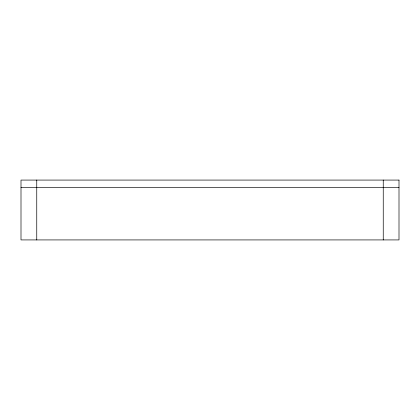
<?xml version="1.0" encoding="UTF-8"?>
<svg xmlns="http://www.w3.org/2000/svg" width="420" height="420" viewBox="0 0 420 420"><rect width="100%" height="100%" fill="white"/><g stroke="black" fill="none" stroke-linecap="round" stroke-linejoin="round"><path stroke-width="0.63" d="M21 187.504L399 187.504M383.25 180.075L383.25 239.925M36.75 180.075L36.75 239.925M399 180.075L21 180.075L21 239.925L399 239.925L399 180.075"/></g></svg>
